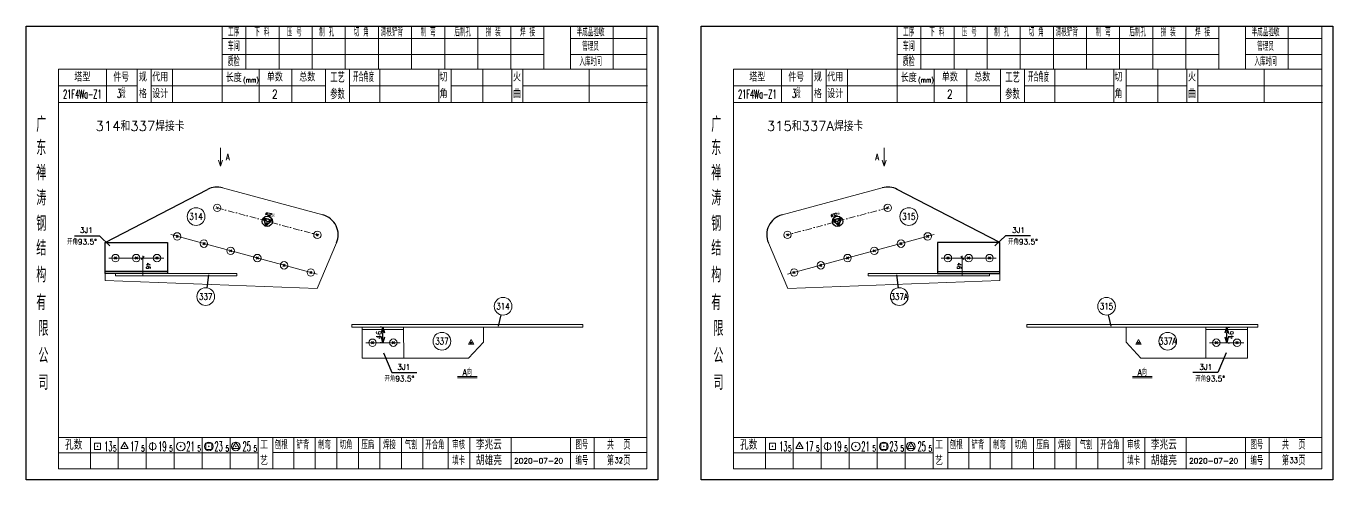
# Model space of a CAD drawing. Extents: x 1310 to 15542, y -76 to 8381.
# Drawn here: x 11505 to 12109, y 4374 to 4584 of the extents above; entities that cross this region are included whole.
import ezdxf
from ezdxf.enums import TextEntityAlignment as Align

# ---------------------------------------------------------------- set-up
doc = ezdxf.new("R2010")
doc.units = 0
doc.header["$MEASUREMENT"] = 0
doc.linetypes.add('一点画线', pattern=[5.2, 3, -1, 0.2, -1])
doc.layers.get('0').update_dxf_attribs({"linetype": 'CONTINUOUS', "lineweight": 25})
doc.layers.get('Defpoints').update_dxf_attribs({"linetype": 'CONTINUOUS'})
for name, color, linetype, lineweight in [('1', 7, 'CONTINUOUS', 25), ('2', 7, 'CONTINUOUS', 25), ('4', 7, 'CONTINUOUS', 25), ('5', 7, 'CONTINUOUS', 25)]:
    doc.layers.add(name, color=color, linetype=linetype, lineweight=lineweight)
doc.styles.add('DimFont', font='simplex.shx', dxfattribs={"width": 0.8, "bigfont": 'gbhzfs.shx'})
doc.styles.add('HZ', font='txt.shx', dxfattribs={"width": 0.7, "oblique": 12, "bigfont": 'hztxt.shx'})
doc.styles.get("Standard").update_dxf_attribs({"font": 'simplex.shx', "width": 0.7, "height": 3, "bigfont": 'gbhzfs.shx'})
doc.dimstyles.new('DHDxfDimStyleOpen30', dxfattribs={"dimtxt": 2.5, "dimasz": 2.5, "dimexe": 1.25, "dimexo": 0.625, "dimtad": 2, "dimtxsty": 'DimFont', "dimblk": 'OPEN30', "dimblk1": 'OPEN30', "dimblk2": 'OPEN30', "dimcen": 2.5, "dimadec": 0, "dimazin": 0, "dimtfac": 1, "dimtmove": 0, "dimatfit": 3, "dimfxl": 0, "dimarcsym": 0})

# ---------------------------------------------------------------- blocks, each defined once
blk = doc.blocks.new('板孔21.5')
at = {"layer": '5', "color": 7, "linetype": 'Continuous', "lineweight": 13}
for p, q in [((-0.3, -0.3), (0.3, 0.3)), ((0.3, -0.3), (-0.3, 0.3))]:
    blk.add_line(p, q, dxfattribs=at)
blk.add_circle((0, 0), 1, dxfattribs=at)
blk = doc.blocks.new('板孔17.5')
at = {"layer": '5', "color": 7, "linetype": 'Continuous', "lineweight": 13}
for p, q in [((0, 1), (-0.866, -0.5)), ((-0.3, -0.3), (0.3, 0.3)), ((0.3, -0.3), (-0.3, 0.3)), ((0.866, -0.5), (0, 1)), ((-0.866, -0.5), (0.866, -0.5))]:
    blk.add_line(p, q, dxfattribs=at)
at = {"layer": '5', "color": 7, "linetype": 'Continuous', "lineweight": 0}
blk.add_circle((0, 0), 0.1, dxfattribs=at)
blk = doc.blocks.new('_OPEN30')
at = {"color": 0, "linetype": 'ByBlock', "lineweight": -2}
for p, q in [((-1, 0.27), (0, 0)), ((0, 0), (-1, -0.27)), ((0, 0), (-1, 0))]:
    blk.add_line(p, q, dxfattribs=at)
blk = doc.blocks.new('*D25')
at = {"color": 0, "linetype": 'Continuous', "lineweight": -2}
for p, q in [((11668.94, 4444.35), (11668.31, 4444.35)), ((11669.56, 4439.71), (11669.56, 4441.85)), ((11668.94, 4437.21), (11668.31, 4437.21))]:
    blk.add_line(p, q, dxfattribs=at)
at = {"layer": 'Defpoints', "color": 0, "linetype": 'Continuous'}
for p in [(11669.56, 4444.35), (11669.57, 4444.35), (11669.57, 4437.21)]:
    blk.add_point(p, dxfattribs=at)
at = {"color": 0, "linetype": 'Continuous', "lineweight": -2, "xscale": 2.5, "yscale": 2.5, "zscale": 2.5}
for p, rotation in [((11669.56, 4444.35), 90), ((11669.56, 4437.21), 270)]:
    blk.add_blockref('_OPEN30', p, dxfattribs=dict(at, rotation=rotation))
at = {"color": 0, "linetype": 'Continuous', "insert": (11667.68, 4440.78), "char_height": 2.5, "attachment_point": 5, "rotation": 90, "style": 'DimFont'}
blk.add_mtext('46', dxfattribs=at)
blk = doc.blocks.new('*D28')
at = {"color": 0, "linetype": 'Continuous', "lineweight": -2}
for p, q in [((12059.76, 4439.71), (12059.76, 4441.85)), ((12060.38, 4444.35), (12061.01, 4444.35)), ((12060.38, 4437.21), (12061.01, 4437.21))]:
    blk.add_line(p, q, dxfattribs=at)
at = {"layer": 'Defpoints', "color": 0, "linetype": 'Continuous'}
for p in [(12059.75, 4444.35), (12059.76, 4444.35), (12059.75, 4437.21)]:
    blk.add_point(p, dxfattribs=at)
at = {"color": 0, "linetype": 'Continuous', "lineweight": -2, "xscale": 2.5, "yscale": 2.5, "zscale": 2.5}
for p, rotation in [((12059.76, 4444.35), 90), ((12059.76, 4437.21), 270)]:
    blk.add_blockref('_OPEN30', p, dxfattribs=dict(at, rotation=rotation))
at = {"color": 0, "linetype": 'Continuous', "insert": (12061.64, 4440.78), "char_height": 2.5, "attachment_point": 5, "rotation": 90, "style": 'DimFont'}
blk.add_mtext('46', dxfattribs=at)
blk = doc.blocks.new('CTJGK')
at = {"color": 6, "linetype": 'Continuous'}
for p, q in [((0, 209.97), (292.13, 209.97)), ((0, 0), (0, 209.97)), ((292.13, 209.97), (292.13, 0)), ((292.13, 0), (0, 0))]:
    blk.add_line(p, q, dxfattribs=at)

msp = doc.modelspace()

# ---------------------------------------------------------------- linework, layer by layer
at = {"color": 0, "linetype": 'Continuous'}
for p, q in [((11541.082, 4483.579), (11588.508, 4508.171)), ((11954.854, 4483.579), (11907.428, 4508.171)), ((11526.941, 4486.716), (11538.498, 4486.716)), ((11538.498, 4486.716), (11543.344, 4482.007)), ((11957.438, 4486.716), (11952.591, 4482.007)), ((11968.994, 4486.716), (11957.438, 4486.716)), ((11541.082, 4483.579), (11569.992, 4483.579)), ((11541.082, 4469.175), (11541.082, 4483.579)), ((11569.992, 4483.579), (11569.992, 4469.175)), ((11954.854, 4483.579), (11925.943, 4483.579)), ((11925.943, 4483.579), (11925.943, 4469.175)), ((11954.854, 4469.175), (11954.854, 4483.579)), ((11569.992, 4470.175), (11541.082, 4470.175)), ((11569.992, 4469.175), (11541.082, 4469.175)), ((11588.941, 4468.691), (11588.149, 4462.623)), ((11906.994, 4468.691), (11907.786, 4462.623)), ((11925.943, 4470.175), (11954.854, 4470.175)), ((11925.943, 4469.175), (11954.854, 4469.175)), ((11723.023, 4444.803), (11724.221, 4450.061)), ((12006.295, 4444.803), (12005.097, 4450.061)), ((11669.875, 4432.554), (11673.732, 4423.371)), ((12059.444, 4432.554), (12055.587, 4423.371)), ((11673.732, 4423.371), (11685.288, 4423.371)), ((12055.587, 4423.371), (12044.03, 4423.371))]:
    msp.add_line(p, q, dxfattribs=at)
at = {"color": 2}
for p, q in [((11614.429, 4495.057), (11618.4, 4493.983)), ((11615.484, 4491.081), (11614.429, 4495.057)), ((11618.4, 4493.983), (11615.484, 4491.081)), ((11881.506, 4495.057), (11877.535, 4493.983)), ((11877.535, 4493.983), (11880.451, 4491.081)), ((11880.451, 4491.081), (11881.506, 4495.057))]:
    msp.add_line(p, q, dxfattribs=at)
for p, q in [((11616.105, 4493.374), (11614.429, 4495.057)), ((11616.105, 4493.374), (11615.484, 4491.081)), ((11616.105, 4493.374), (11618.4, 4493.983)), ((11879.831, 4493.374), (11877.535, 4493.983)), ((11879.831, 4493.374), (11881.506, 4495.057)), ((11879.831, 4493.374), (11880.451, 4491.081))]:
    msp.add_line(p, q)
for centre, radius in [((11616.105, 4493.374), 2.375), ((11879.831, 4493.374), 2.375), ((11616.105, 4493.374), 1.188), ((11879.831, 4493.374), 1.188)]:
    msp.add_circle(centre, radius)
at = {"color": 0, "linetype": 'Continuous'}
for centre, start, end in [((11592.929, 4499.646), 74.857611, 117.408845), ((11903.007, 4499.646), 62.591155, 105.142389), ((11639.281, 4487.102), 337.052509, 74.857611), ((11856.655, 4487.102), 105.142389, 202.947491)]:
    msp.add_arc(centre, 9.604, start, end, dxfattribs=at)
at = {"layer": '1', "color": 7, "linetype": 'Continuous', "lineweight": 18}
for p, q in [((11595.437, 4508.916), (11641.789, 4496.372)), ((11900.498, 4508.916), (11854.146, 4496.372))]:
    msp.add_line(p, q, dxfattribs=at)
at = {"layer": '2', "color": 9, "linetype": '一点画线', "lineweight": 13}
for p, q in [((11592.929, 4499.646), (11639.281, 4487.102)), ((11903.007, 4499.646), (11856.655, 4487.102))]:
    msp.add_line(p, q, dxfattribs=at)
at = {"layer": '4', "color": 1, "linetype": 'Continuous', "lineweight": 18}
for p, q in [((11504.582, 4583.711), (11504.582, 4373.741)), ((11796.712, 4583.711), (11504.582, 4583.711)), ((11595.212, 4583.711), (11595.212, 4563.871)), ((11606.242, 4583.711), (11606.242, 4563.851)), ((11621.552, 4583.711), (11621.552, 4563.851)), ((11636.872, 4583.711), (11636.872, 4563.851)), ((11652.182, 4583.711), (11652.182, 4563.851)), ((11667.492, 4583.711), (11667.492, 4563.851)), ((11682.802, 4583.711), (11682.802, 4563.851)), ((11698.122, 4583.711), (11698.122, 4563.851)), ((11713.432, 4583.711), (11713.432, 4563.851)), ((11728.742, 4583.711), (11728.742, 4563.851)), ((11744.052, 4583.711), (11744.052, 4563.871)), ((11744.052, 4583.711), (11744.052, 4563.851)), ((11756.332, 4583.711), (11756.332, 4563.851)), ((11776.082, 4583.711), (11776.082, 4563.851)), ((11791.662, 4583.711), (11791.662, 4563.851)), ((11796.712, 4553.911), (11796.712, 4583.711)), ((11816.712, 4583.711), (11816.712, 4373.741)), ((12108.842, 4583.711), (11816.712, 4583.711)), ((11907.342, 4583.711), (11907.342, 4563.871)), ((11918.372, 4583.711), (11918.372, 4563.851)), ((11933.682, 4583.711), (11933.682, 4563.851)), ((11949.002, 4583.711), (11949.002, 4563.851)), ((11964.312, 4583.711), (11964.312, 4563.851)), ((11979.622, 4583.711), (11979.622, 4563.851)), ((11994.932, 4583.711), (11994.932, 4563.851)), ((12010.252, 4583.711), (12010.252, 4563.851)), ((12025.562, 4583.711), (12025.562, 4563.851)), ((12040.872, 4583.711), (12040.872, 4563.851)), ((12056.182, 4583.711), (12056.182, 4563.871)), ((12056.182, 4583.711), (12056.182, 4563.851)), ((12068.462, 4583.711), (12068.462, 4563.851)), ((12088.212, 4583.711), (12088.212, 4563.851)), ((12103.792, 4583.711), (12103.792, 4563.851)), ((12108.842, 4553.911), (12108.842, 4583.711)), ((11744.052, 4577.981), (11595.212, 4577.981)), ((11791.662, 4577.981), (11756.332, 4577.981)), ((12056.182, 4577.981), (11907.342, 4577.981)), ((12103.792, 4577.981), (12068.462, 4577.981)), ((11744.052, 4570.501), (11595.212, 4570.501)), ((11791.662, 4570.501), (11756.332, 4570.501)), ((12056.182, 4570.501), (11907.342, 4570.501)), ((12103.792, 4570.501), (12068.462, 4570.501)), ((11519.592, 4563.851), (11519.592, 4378.791)), ((11791.662, 4563.851), (11519.592, 4563.851)), ((11541.712, 4563.861), (11541.712, 4548.441)), ((11555.862, 4548.441), (11555.862, 4563.851)), ((11562.362, 4548.441), (11562.362, 4563.851)), ((11572.232, 4563.851), (11572.232, 4548.441)), ((11595.212, 4563.871), (11595.212, 4548.441)), ((11612.332, 4563.851), (11612.332, 4548.441)), ((11627.382, 4563.851), (11627.382, 4548.441)), ((11643.082, 4563.851), (11643.082, 4548.441)), ((11654.142, 4563.851), (11654.142, 4548.441)), ((11668.092, 4563.851), (11668.092, 4548.441)), ((11695.392, 4563.851), (11695.392, 4548.441)), ((11701.152, 4563.851), (11701.152, 4548.441)), ((11715.772, 4563.851), (11715.772, 4548.441)), ((11729.232, 4563.851), (11729.232, 4548.441)), ((11734.222, 4563.851), (11734.222, 4548.441)), ((11764.962, 4563.851), (11764.962, 4548.441)), ((11791.662, 4378.791), (11791.662, 4563.851)), ((11831.722, 4563.851), (11831.722, 4378.791)), ((12103.792, 4563.851), (11831.722, 4563.851)), ((11853.842, 4563.861), (11853.842, 4548.441)), ((11867.992, 4548.441), (11867.992, 4563.851)), ((11874.492, 4548.441), (11874.492, 4563.851)), ((11884.362, 4563.851), (11884.362, 4548.441)), ((11907.342, 4563.871), (11907.342, 4548.441)), ((11924.462, 4563.851), (11924.462, 4548.441)), ((11939.512, 4563.851), (11939.512, 4548.441)), ((11955.212, 4563.851), (11955.212, 4548.441)), ((11966.272, 4563.851), (11966.272, 4548.441)), ((11980.222, 4563.851), (11980.222, 4548.441)), ((12007.522, 4563.851), (12007.522, 4548.441)), ((12013.282, 4563.851), (12013.282, 4548.441)), ((12027.902, 4563.851), (12027.902, 4548.441)), ((12041.362, 4563.851), (12041.362, 4548.441)), ((12046.352, 4563.851), (12046.352, 4548.441)), ((12077.092, 4563.851), (12077.092, 4548.441)), ((12103.792, 4378.791), (12103.792, 4563.851)), ((11643.082, 4556.141), (11562.362, 4556.141)), ((11654.142, 4556.141), (11695.392, 4556.141)), ((11701.152, 4556.141), (11729.232, 4556.141)), ((11734.222, 4556.141), (11791.842, 4556.141)), ((11955.212, 4556.141), (11874.492, 4556.141)), ((11966.272, 4556.141), (12007.522, 4556.141)), ((12013.282, 4556.141), (12041.362, 4556.141)), ((12046.352, 4556.141), (12103.972, 4556.141)), ((11555.862, 4556.091), (11519.592, 4556.091)), ((11796.712, 4373.741), (11796.712, 4553.911)), ((11867.992, 4556.091), (11831.722, 4556.091)), ((12108.842, 4373.741), (12108.842, 4553.911)), ((11791.842, 4548.441), (11519.592, 4548.441)), ((12103.972, 4548.441), (11831.722, 4548.441)), ((11519.592, 4393.321), (11791.662, 4393.321)), ((11534.282, 4393.321), (11534.282, 4378.791)), ((11547.212, 4378.791), (11547.212, 4393.321)), ((11560.142, 4393.321), (11560.142, 4378.791)), ((11573.062, 4378.791), (11573.062, 4393.321)), ((11585.992, 4393.321), (11585.992, 4378.791)), ((11598.922, 4378.791), (11598.922, 4393.321)), ((11611.842, 4378.791), (11611.842, 4393.321)), ((11618.712, 4378.791), (11618.712, 4393.321)), ((11628.372, 4378.791), (11628.372, 4393.321)), ((11638.312, 4378.791), (11638.312, 4393.321)), ((11648.252, 4378.791), (11648.252, 4393.321)), ((11658.202, 4378.791), (11658.202, 4393.321)), ((11668.142, 4378.791), (11668.142, 4393.321)), ((11678.082, 4378.791), (11678.082, 4393.321)), ((11688.032, 4378.791), (11688.032, 4393.321)), ((11699.672, 4378.791), (11699.672, 4393.321)), ((11709.822, 4378.791), (11709.822, 4393.321)), ((11728.882, 4378.791), (11728.882, 4393.321)), ((11756.262, 4378.791), (11756.262, 4393.321)), ((11767.222, 4378.791), (11767.222, 4393.321)), ((11831.722, 4393.321), (12103.792, 4393.321)), ((11846.412, 4393.321), (11846.412, 4378.791)), ((11859.342, 4378.791), (11859.342, 4393.321)), ((11872.272, 4393.321), (11872.272, 4378.791)), ((11885.192, 4378.791), (11885.192, 4393.321)), ((11898.122, 4393.321), (11898.122, 4378.791)), ((11911.052, 4378.791), (11911.052, 4393.321)), ((11923.972, 4378.791), (11923.972, 4393.321)), ((11930.842, 4378.791), (11930.842, 4393.321)), ((11940.502, 4378.791), (11940.502, 4393.321)), ((11950.442, 4378.791), (11950.442, 4393.321)), ((11960.382, 4378.791), (11960.382, 4393.321)), ((11970.332, 4378.791), (11970.332, 4393.321)), ((11980.272, 4378.791), (11980.272, 4393.321)), ((11990.212, 4378.791), (11990.212, 4393.321)), ((12000.162, 4378.791), (12000.162, 4393.321)), ((12011.802, 4378.791), (12011.802, 4393.321)), ((12021.952, 4378.791), (12021.952, 4393.321)), ((12041.012, 4378.791), (12041.012, 4393.321)), ((12068.392, 4378.791), (12068.392, 4393.321)), ((12079.352, 4378.791), (12079.352, 4393.321)), ((11611.842, 4386.191), (11519.592, 4386.191)), ((11618.672, 4386.351), (11791.662, 4386.351)), ((11923.972, 4386.191), (11831.722, 4386.191)), ((11930.802, 4386.351), (12103.792, 4386.351)), ((11519.592, 4378.791), (11791.662, 4378.791)), ((11831.722, 4378.791), (12103.792, 4378.791)), ((11504.582, 4373.741), (11796.712, 4373.741)), ((11816.712, 4373.741), (12108.842, 4373.741))]:
    msp.add_line(p, q, dxfattribs=at)
at = {"layer": '4', "color": 7, "linetype": 'Continuous', "lineweight": 13}
for p, q in [((11536.168, 4387.827), (11536.168, 4390.655)), ((11536.168, 4390.655), (11538.996, 4390.655)), ((11538.996, 4387.827), (11536.168, 4387.827)), ((11537.382, 4389.041), (11537.782, 4389.441)), ((11537.782, 4389.041), (11537.382, 4389.441)), ((11538.996, 4390.655), (11538.996, 4387.827)), ((11550.082, 4391.241), (11548.35, 4388.241)), ((11548.35, 4388.241), (11551.814, 4388.241)), ((11549.882, 4389.041), (11550.282, 4389.441)), ((11550.282, 4389.041), (11549.882, 4389.441)), ((11551.814, 4388.241), (11550.082, 4391.241)), ((11563.082, 4391.241), (11563.082, 4387.241)), ((11575.882, 4389.041), (11576.282, 4389.441)), ((11576.282, 4389.041), (11575.882, 4389.441)), ((11587.668, 4387.827), (11587.668, 4390.655)), ((11587.668, 4390.655), (11590.496, 4390.655)), ((11590.496, 4387.827), (11587.668, 4387.827)), ((11588.882, 4389.041), (11589.282, 4389.441)), ((11589.282, 4389.041), (11588.882, 4389.441)), ((11590.496, 4390.655), (11590.496, 4387.827)), ((11601.582, 4391.241), (11599.85, 4388.241)), ((11599.85, 4388.241), (11603.314, 4388.241)), ((11601.382, 4389.041), (11601.782, 4389.441)), ((11601.782, 4389.041), (11601.382, 4389.441)), ((11603.314, 4388.241), (11601.582, 4391.241)), ((11848.298, 4387.827), (11848.298, 4390.655)), ((11848.298, 4390.655), (11851.126, 4390.655)), ((11851.126, 4387.827), (11848.298, 4387.827)), ((11849.512, 4389.041), (11849.912, 4389.441)), ((11849.912, 4389.041), (11849.512, 4389.441)), ((11851.126, 4390.655), (11851.126, 4387.827)), ((11862.212, 4391.241), (11860.48, 4388.241)), ((11860.48, 4388.241), (11863.944, 4388.241)), ((11862.012, 4389.041), (11862.412, 4389.441)), ((11862.412, 4389.041), (11862.012, 4389.441)), ((11863.944, 4388.241), (11862.212, 4391.241)), ((11875.212, 4391.241), (11875.212, 4387.241)), ((11888.012, 4389.041), (11888.412, 4389.441)), ((11888.412, 4389.041), (11888.012, 4389.441)), ((11899.798, 4387.827), (11899.798, 4390.655)), ((11899.798, 4390.655), (11902.626, 4390.655)), ((11902.626, 4387.827), (11899.798, 4387.827)), ((11901.012, 4389.041), (11901.412, 4389.441)), ((11901.412, 4389.041), (11901.012, 4389.441)), ((11902.626, 4390.655), (11902.626, 4387.827)), ((11913.712, 4391.241), (11911.98, 4388.241)), ((11911.98, 4388.241), (11915.444, 4388.241)), ((11913.512, 4389.041), (11913.912, 4389.441)), ((11913.912, 4389.041), (11913.512, 4389.441)), ((11915.444, 4388.241), (11913.712, 4391.241))]:
    msp.add_line(p, q, dxfattribs=at)
for centre, radius in [((11563.082, 4389.241), 1.6), ((11576.082, 4389.241), 2), ((11589.082, 4389.241), 2), ((11601.582, 4389.241), 2), ((11875.212, 4389.241), 1.6), ((11888.212, 4389.241), 2), ((11901.212, 4389.241), 2), ((11913.712, 4389.241), 2)]:
    msp.add_circle(centre, radius, dxfattribs=at)
at = {"layer": '5', "color": 7, "linetype": 'Continuous', "lineweight": 13}
for p, q in [((11594.526, 4518.933), (11594.526, 4527.333)), ((11901.41, 4518.933), (11901.41, 4527.333)), ((11594.526, 4518.933), (11593.592, 4521.733)), ((11594.526, 4518.933), (11595.459, 4521.733)), ((11901.41, 4518.933), (11900.476, 4521.733)), ((11901.41, 4518.933), (11902.343, 4521.733)), ((11541.083, 4465.972), (11541.082, 4483.579)), ((11648.124, 4483.358), (11639.189, 4462.254)), ((11847.811, 4483.358), (11856.746, 4462.254)), ((11954.852, 4465.972), (11954.854, 4483.579)), ((11639.189, 4462.254), (11541.083, 4465.972)), ((11545.885, 4469.175), (11601.968, 4469.175)), ((11545.885, 4469.175), (11545.885, 4468.213)), ((11545.885, 4468.213), (11601.968, 4468.213)), ((11601.968, 4469.175), (11601.968, 4468.213)), ((11856.746, 4462.254), (11954.852, 4465.972)), ((11950.05, 4469.175), (11893.968, 4469.175)), ((11893.968, 4469.175), (11893.968, 4468.213)), ((11950.05, 4468.213), (11893.968, 4468.213)), ((11950.05, 4469.175), (11950.05, 4468.213)), ((11655.15, 4444.366), (11655.15, 4445.647)), ((11655.15, 4445.647), (11762.038, 4445.647)), ((11762.038, 4444.366), (11655.15, 4444.366)), ((11659.954, 4444.366), (11716.036, 4444.366)), ((11659.954, 4430.009), (11659.954, 4444.366)), ((11659.954, 4444.366), (11716.036, 4444.366)), ((11659.954, 4443.366), (11679.162, 4443.366)), ((11679.161, 4430.01), (11679.16, 4444.367)), ((11716.036, 4444.366), (11716.036, 4437.507)), ((11762.038, 4445.647), (11762.038, 4444.366)), ((12074.168, 4445.647), (11967.28, 4445.647)), ((11967.28, 4445.647), (11967.28, 4444.366)), ((11967.28, 4444.366), (12074.168, 4444.366)), ((12069.364, 4444.366), (12013.282, 4444.366)), ((12013.282, 4444.366), (12013.282, 4437.507)), ((12069.364, 4444.366), (12013.282, 4444.366)), ((12050.157, 4430.01), (12050.158, 4444.367)), ((12069.364, 4443.366), (12050.157, 4443.366)), ((12069.364, 4430.009), (12069.364, 4444.366)), ((12074.168, 4444.366), (12074.168, 4445.647)), ((11716.036, 4437.507), (11709.205, 4430.07)), ((12013.282, 4437.507), (12020.113, 4430.07)), ((11709.205, 4430.07), (11659.971, 4430.009)), ((12020.113, 4430.07), (12069.347, 4430.009)), ((11703.994, 4421.509), (11713.194, 4421.509)), ((11703.994, 4421.009), (11713.194, 4421.009)), ((12025.324, 4421.509), (12016.124, 4421.509)), ((12025.324, 4421.009), (12016.124, 4421.009))]:
    msp.add_line(p, q, dxfattribs=at)
at = {"layer": '5', "color": 94, "linetype": 'Continuous', "lineweight": 13}
for p, q in [((11571.434, 4487.222), (11639.216, 4468.879)), ((11924.501, 4487.222), (11856.719, 4468.879)), ((11542.787, 4476.376), (11568.189, 4476.378)), ((11953.148, 4476.376), (11927.746, 4476.378)), ((11661.667, 4437.202), (11677.465, 4437.222)), ((12067.651, 4437.202), (12051.853, 4437.222))]:
    msp.add_line(p, q, dxfattribs=at)
at = {"layer": '5', "color": 8, "linetype": 'Continuous', "lineweight": 13}
for p, q in [((11555.488, 4476.377), (11559.488, 4476.377)), ((11559.195, 4477.084), (11557.781, 4475.67)), ((11558.488, 4468.175), (11558.488, 4477.377)), ((11940.447, 4476.377), (11936.447, 4476.377)), ((11936.74, 4477.084), (11938.154, 4475.67)), ((11937.447, 4468.175), (11937.447, 4477.377))]:
    msp.add_line(p, q, dxfattribs=at)
at = {"layer": '5', "color": 7, "linetype": 'Continuous', "lineweight": 13}
for centre in [(11583.181, 4495.583), (11912.754, 4495.583), (11587.619, 4458.558), (11908.316, 4458.558), (11725.131, 4454.059), (12004.187, 4454.059), (11696.849, 4437.895), (12032.469, 4437.895)]:
    msp.add_circle(centre, 4.1, dxfattribs=at)

# ---------------------------------------------------------------- block references
at = {"color": 0, "linetype": 'Continuous'}
for p in [(11504.582, 4373.741), (11816.712, 4373.741)]:
    msp.add_blockref('CTJGK', p, dxfattribs=at)
at = {"layer": '1', "color": 7, "linetype": 'Continuous', "lineweight": 0, "yscale": 1.720682267144184, "zscale": 1.720682267143911}
for p, xscale, rotation in [((11592.929, 4499.646), -1.720682267144003, 164.8576113027831), ((11903.007, 4499.646), 1.720682267144003, 195.1423886972169), ((11639.281, 4487.102), -1.720682267144003, 164.8576113027831), ((11856.655, 4487.102), 1.720682267144003, 195.1423886972169)]:
    msp.add_blockref('板孔21.5', p, dxfattribs=dict(at, xscale=xscale, rotation=rotation))
at = {"layer": '5', "color": 1, "linetype": 'Continuous', "lineweight": 13}
for name, p, xscale, yscale, zscale in [('板孔21.5', (11574.424, 4486.413), 1.72068610666247, 1.72068610666247, 1.720686106662583), ('板孔21.5', (11586.784, 4483.068), 1.72068610666247, 1.72068610666247, 1.720686106662583), ('板孔21.5', (11909.151, 4483.068), -1.72068610666247, 1.72068610666247, 1.720686106662583), ('板孔21.5', (11921.511, 4486.413), -1.72068610666247, 1.72068610666247, 1.720686106662583), ('板孔21.5', (11545.884, 4476.376), 1.72068610666247, 1.72068610666247, 1.720686106662583), ('板孔21.5', (11555.488, 4476.377), 1.72068610666247, 1.72068610666247, 1.720686106662583), ('板孔21.5', (11565.092, 4476.378), 1.72068610666247, 1.72068610666247, 1.720686106662583), ('板孔21.5', (11599.145, 4479.723), 1.72068610666247, 1.72068610666247, 1.720686106662583), ('板孔21.5', (11611.505, 4476.378), 1.72068610666247, 1.72068610666247, 1.720686106662583), ('板孔21.5', (11884.43, 4476.378), -1.72068610666247, 1.72068610666247, 1.720686106662583), ('板孔21.5', (11896.79, 4479.723), -1.72068610666247, 1.72068610666247, 1.720686106662583), ('板孔21.5', (11930.843, 4476.378), -1.72068610666247, 1.72068610666247, 1.720686106662583), ('板孔21.5', (11940.447, 4476.377), -1.72068610666247, 1.72068610666247, 1.720686106662583), ('板孔21.5', (11950.051, 4476.376), -1.72068610666247, 1.72068610666247, 1.720686106662583), ('板孔21.5', (11623.866, 4473.033), 1.72068610666247, 1.72068610666247, 1.720686106662583), ('板孔21.5', (11872.069, 4473.033), -1.72068610666247, 1.72068610666247, 1.720686106662583), ('板孔21.5', (11636.227, 4469.688), 1.72068610666247, 1.72068610666247, 1.720686106662583), ('板孔21.5', (11859.709, 4469.688), -1.72068610666247, 1.72068610666247, 1.720686106662583), ('板孔21.5', (11664.764, 4437.206), 1.72068610666247, 1.72068610666247, 1.720686106662583), ('板孔21.5', (11674.368, 4437.218), 1.72068610666247, 1.72068610666247, 1.720686106662583), ('板孔17.5', (11710.382, 4437.263), 1.400558458910382, 1.400558458911291, 1.400558458911405), ('板孔17.5', (12018.936, 4437.263), -1.400558458910382, 1.400558458911291, 1.400558458911405), ('板孔21.5', (12054.95, 4437.218), -1.72068610666247, 1.72068610666247, 1.720686106662583), ('板孔21.5', (12064.554, 4437.206), -1.72068610666247, 1.72068610666247, 1.720686106662583)]:
    msp.add_blockref(name, p, dxfattribs=dict(at, xscale=xscale, yscale=yscale, zscale=zscale))

# ---------------------------------------------------------------- texts
at = {"color": 7, "style": 'HZ', "width": 0.8}
for rotation, p in [(344.857611, (11615.141, 4496.4)), (15.142389, (11876.863, 4495.336))]:
    msp.add_text('%%C32钻', height=1.2805, rotation=rotation, dxfattribs=at).set_placement(p)
at = {"layer": '4', "color": 1, "linetype": 'Continuous', "lineweight": 25}
for s, height, width, p in [('工序', 3.7, 0.7, (11600.582, 4580.841)), ('下 料', 3.7, 0.7, (11613.582, 4580.841)), ('压 号', 3.7, 0.7, (11628.582, 4580.841)), ('制 孔', 3.7, 0.7, (11643.582, 4580.841)), ('切 角', 3.7, 0.7, (11659.582, 4580.841)), ('清根铲背 ', 3.7, 0.7, (11674.582, 4580.841)), (' 制 弯', 3.7, 0.7, (11689.582, 4580.841)), (' 后制孔', 3.7, 0.7, (11705.582, 4580.841)), ('拼 装', 3.7, 0.7, (11720.582, 4580.841)), (' 焊 接', 3.7, 0.7, (11735.582, 4580.841)), ('半成品验收', 3.7, 0.7, (11765.582, 4580.841)), ('工序', 3.7, 0.7, (11912.712, 4580.841)), ('下 料', 3.7, 0.7, (11925.712, 4580.841)), ('压 号', 3.7, 0.7, (11940.712, 4580.841)), ('制 孔', 3.7, 0.7, (11955.712, 4580.841)), ('切 角', 3.7, 0.7, (11971.712, 4580.841)), ('清根铲背 ', 3.7, 0.7, (11986.712, 4580.841)), (' 制 弯', 3.7, 0.7, (12001.712, 4580.841)), (' 后制孔', 3.7, 0.7, (12017.712, 4580.841)), ('拼 装', 3.7, 0.7, (12032.712, 4580.841)), (' 焊 接', 3.7, 0.7, (12047.712, 4580.841)), ('半成品验收', 3.7, 0.7, (12077.712, 4580.841)), ('车间', 4, 0.7, (11600.582, 4574.241)), ('管理员', 3.7, 0.7, (11765.582, 4574.241)), ('车间', 4, 0.7, (11912.712, 4574.241)), ('管理员', 3.7, 0.7, (12077.712, 4574.241)), ('质检', 4, 0.7, (11600.582, 4567.181)), ('入库时间', 3.7, 0.7, (11765.582, 4567.181)), ('质检', 4, 0.7, (11912.712, 4567.181)), ('入库时间', 3.7, 0.7, (12077.712, 4567.181)), ('工艺', 4.8, 0.7, (11648.582, 4560.001)), ('开合角度', 4, 0.6, (11660.582, 4560.001)), ('工艺', 4.8, 0.7, (11960.712, 4560.001)), ('开合角度', 4, 0.6, (11972.712, 4560.001)), ('(mm)', 2.24, 0.7, (11608.582, 4558.741)), ('(mm)', 2.24, 0.7, (11920.712, 4558.741)), ('21F4Wa-Z1', 4, 0.5, (11530.582, 4552.261)), ('3段', 4, 0.5, (11548.582, 4552.511)), ('2', 4, 0.8, (11619.582, 4552.291)), ('参数', 4.8, 0.7, (11648.582, 4552.291)), ('21F4Wa-Z1', 4, 0.5, (11842.712, 4552.261)), ('3段', 4, 0.5, (11860.712, 4552.511)), ('2', 4, 0.8, (11931.712, 4552.291)), ('参数', 4.8, 0.7, (11960.712, 4552.291)), ('广', 6.96, 0.7, (11511.582, 4538.211)), ('广', 6.96, 0.7, (11823.712, 4538.211)), ('东', 6.96, 0.7, (11511.582, 4527.421)), ('东', 6.96, 0.7, (11823.712, 4527.421)), ('禅', 6.96, 0.7, (11511.582, 4515.831)), ('禅', 6.96, 0.7, (11823.712, 4515.831)), ('涛', 6.96, 0.7, (11511.582, 4504.231)), ('涛', 6.96, 0.7, (11823.712, 4504.231)), ('钢', 6.96, 0.7, (11511.582, 4492.341)), ('钢', 6.96, 0.7, (11823.712, 4492.341)), ('结', 6.96, 0.7, (11511.582, 4481.031)), ('结', 6.96, 0.7, (11823.712, 4481.031)), ('构', 6.96, 0.7, (11511.582, 4468.651)), ('构', 6.96, 0.7, (11823.712, 4468.651)), ('有', 6.96, 0.7, (11511.582, 4455.841)), ('有', 6.96, 0.7, (11823.712, 4455.841)), ('限', 6.96, 0.7, (11512.582, 4443.841)), ('限', 6.96, 0.7, (11824.712, 4443.841)), ('公', 6.96, 0.7, (11512.582, 4431.301)), ('公', 6.96, 0.7, (11824.712, 4431.301)), ('司', 6.96, 0.7, (11512.582, 4418.821)), ('司', 6.96, 0.7, (11824.712, 4418.821)), ('13', 4.47, 0.5, (11542.582, 4389.241)), ('5', 2.68, 0.6, (11545.582, 4388.241)), ('17', 4.47, 0.5, (11554.582, 4389.241)), ('5', 2.68, 0.6, (11558.582, 4388.241)), ('19', 4.47, 0.5, (11567.582, 4389.241)), ('5', 2.68, 0.6, (11571.582, 4388.241)), ('21', 4.47, 0.5, (11580.582, 4389.241)), ('5', 2.68, 0.6, (11584.582, 4388.241)), ('23', 4.47, 0.5, (11593.582, 4389.241)), ('5', 2.68, 0.6, (11597.582, 4388.241)), ('25', 4.47, 0.5, (11606.582, 4389.241)), ('5', 2.68, 0.6, (11610.582, 4388.241)), ('刨根', 3.7, 0.8, (11622.582, 4389.841)), ('铲背', 3.7, 0.8, (11632.582, 4389.841)), ('制弯', 3.7, 0.8, (11642.582, 4389.841)), ('切角', 3.7, 0.8, (11652.582, 4389.841)), ('压扁', 3.7, 0.8, (11662.582, 4389.841)), ('焊接', 3.7, 0.8, (11672.582, 4389.841)), ('气割', 3.7, 0.8, (11682.582, 4389.841)), ('开合角', 3.7, 0.8, (11693.582, 4389.841)), ('审核', 3.7, 0.8, (11704.582, 4389.841)), ('图号', 3.7, 0.8, (11761.582, 4389.841)), ('共  页', 4, 0.8, (11778.582, 4389.841)), ('13', 4.47, 0.5, (11854.712, 4389.241)), ('5', 2.68, 0.6, (11857.712, 4388.241)), ('17', 4.47, 0.5, (11866.712, 4389.241)), ('5', 2.68, 0.6, (11870.712, 4388.241)), ('19', 4.47, 0.5, (11879.712, 4389.241)), ('5', 2.68, 0.6, (11883.712, 4388.241)), ('21', 4.47, 0.5, (11892.712, 4389.241)), ('5', 2.68, 0.6, (11896.712, 4388.241)), ('23', 4.47, 0.5, (11905.712, 4389.241)), ('5', 2.68, 0.6, (11909.712, 4388.241)), ('25', 4.47, 0.5, (11918.712, 4389.241)), ('5', 2.68, 0.6, (11922.712, 4388.241)), ('刨根', 3.7, 0.8, (11934.712, 4389.841)), ('铲背', 3.7, 0.8, (11944.712, 4389.841)), ('制弯', 3.7, 0.8, (11954.712, 4389.841)), ('切角', 3.7, 0.8, (11964.712, 4389.841)), ('压扁', 3.7, 0.8, (11974.712, 4389.841)), ('焊接', 3.7, 0.8, (11984.712, 4389.841)), ('气割', 3.7, 0.8, (11994.712, 4389.841)), ('开合角', 3.7, 0.8, (12005.712, 4389.841)), ('审核', 3.7, 0.8, (12016.712, 4389.841)), ('图号', 3.7, 0.8, (12073.712, 4389.841)), ('共  页', 4, 0.8, (12090.712, 4389.841)), ('填卡', 3.7, 0.8, (11704.582, 4382.571)), ('编号', 3.7, 0.8, (11761.582, 4382.571)), ('第  页', 4, 0.8, (11778.582, 4382.571)), ('填卡', 3.7, 0.8, (12016.712, 4382.571)), ('编号', 3.7, 0.8, (12073.712, 4382.571)), ('第  页', 4, 0.8, (12090.712, 4382.571))]:
    msp.add_text(s, height=height, dxfattribs=dict(at, width=width)).set_placement(p, align=Align.MIDDLE_CENTER)
for s, height, p in [('塔型', 3.7, (11530.582, 4559.971)), ('件号', 3.7, (11548.582, 4559.971)), ('规', 3.7, (11558.582, 4560.001)), ('代用', 3.7, (11566.582, 4560.001)), ('单数', 3.7, (11619.582, 4560.001)), ('总数', 3.7, (11634.582, 4560.001)), ('火', 3.7, (11731.582, 4560.001)), ('塔型', 3.7, (11842.712, 4559.971)), ('件号', 3.7, (11860.712, 4559.971)), ('规', 3.7, (11870.712, 4560.001)), ('代用', 3.7, (11878.712, 4560.001)), ('单数', 3.7, (11931.712, 4560.001)), ('总数', 3.7, (11946.712, 4560.001)), ('火', 3.7, (12043.712, 4560.001)), ('长度', 3.7, (11600.582, 4559.741)), ('切', 3.7, (11697.582, 4560.001)), ('长度', 3.7, (11912.712, 4559.741)), ('切', 3.7, (12009.712, 4560.001)), ('格', 3.7, (11558.582, 4552.291)), ('设计', 3.7, (11566.582, 4552.291)), ('角', 3.7, (11697.582, 4552.291)), ('曲', 3.7, (11731.582, 4552.291)), ('格', 3.7, (11870.712, 4552.291)), ('设计', 3.7, (11878.712, 4552.291)), ('角', 3.7, (12009.712, 4552.291)), ('曲', 3.7, (12043.712, 4552.291)), ('3J1', 2.5, (11532.439, 4489.306)), ('3J1', 2.5, (11963.496, 4489.306)), ('开角93.5%%D', 2.5, (11530.402, 4483.921)), ('开角93.5%%D', 2.5, (11965.534, 4483.921)), ('3J1', 2.5, (11679.23, 4425.962)), ('3J1', 2.5, (12050.088, 4425.962)), ('开角93.5%%D', 2.5, (11677.192, 4420.577)), ('开角93.5%%D', 2.5, (12052.126, 4420.577)), ('孔数', 4, (11526.582, 4389.761)), ('工', 3.7, (11614.582, 4389.841)), ('李兆云', 4, (11718.582, 4389.841)), ('孔数', 4, (11838.712, 4389.761)), ('工', 3.7, (11926.712, 4389.841)), ('李兆云', 4, (12030.712, 4389.841)), ('艺', 3.7, (11614.582, 4382.491)), ('胡雄亮', 4, (11718.582, 4382.571)), ('2020-07-20', 2.5, (11741.582, 4382.571)), ('艺', 3.7, (11926.712, 4382.491)), ('胡雄亮', 4, (12030.712, 4382.571)), ('2020-07-20', 2.5, (12053.712, 4382.571))]:
    msp.add_text(s, height=height, dxfattribs=at).set_placement(p, align=Align.MIDDLE_CENTER)
at = {"layer": '4', "color": 6, "linetype": 'Continuous', "lineweight": 25}
for s, p in [('314和337焊接卡', (11557.251, 4537.476)), ('315和337A焊接卡', (11869.381, 4537.476))]:
    msp.add_text(s, height=4.5, dxfattribs=at).set_placement(p, align=Align.MIDDLE_CENTER)
at = {"layer": '4', "color": 6, "linetype": 'Continuous', "lineweight": 25, "width": 0.8}
for s, p in [('32', (11778.607, 4382.799)), ('33', (12090.737, 4382.799))]:
    msp.add_text(s, height=2.5, dxfattribs=at).set_placement(p, align=Align.MIDDLE_CENTER)
at = {"layer": '5', "color": 1, "linetype": 'Continuous', "lineweight": 13, "width": 0.8}
for p in [(11596.926, 4523.133), (11897.181, 4523.133)]:
    msp.add_text('A', height=3, dxfattribs=at).set_placement(p, align=Align.MIDDLE_LEFT)
for s, p in [('314', (11583.181, 4495.583)), ('315', (11912.754, 4495.583)), ('337', (11587.619, 4458.558)), ('337A', (11908.316, 4458.558)), ('314', (11725.131, 4454.059)), ('315', (12004.187, 4454.059)), ('337', (11696.849, 4437.895)), ('337A', (12032.469, 4437.895))]:
    msp.add_text(s, height=3, dxfattribs=at).set_placement(p, align=Align.MIDDLE_CENTER)
at = {"layer": '5', "color": 8, "linetype": 'Continuous', "lineweight": 13, "width": 0.8}
for p in [(11559.488, 4472.776), (11934.447, 4472.776)]:
    msp.add_text('46', height=2, rotation=270, dxfattribs=at).set_placement(p, align=Align.BOTTOM_CENTER)
at = {"layer": '5', "color": 1, "linetype": 'Continuous', "lineweight": 13, "width": 0.8}
for p in [(11708.594, 4425.009), (12020.724, 4425.009)]:
    msp.add_text('A向', height=3, dxfattribs=at).set_placement(p, align=Align.TOP_CENTER)

# ---------------------------------------------------------------- dimensions: what is measured, and where the dimension line sits
at = {"color": 0, "linetype": 'Continuous'}
for base, p1, p2, picture, middle in [((11669.557, 4444.346), (11669.565, 4437.212), (11669.565, 4444.346), '*D25', (11667.682, 4440.779)), ((12059.761, 4444.346), (12059.753, 4437.212), (12059.753, 4444.346), '*D28', (12061.636, 4440.779))]:
    dim = msp.add_linear_dim(base=base, p1=p1, p2=p2, angle=90, text='46', dimstyle='DHDxfDimStyleOpen30', dxfattribs=at)
    dim.commit()
    dim.dimension.update_dxf_attribs({"geometry": picture, "text_midpoint": middle})

doc.saveas('drawing.dxf')
